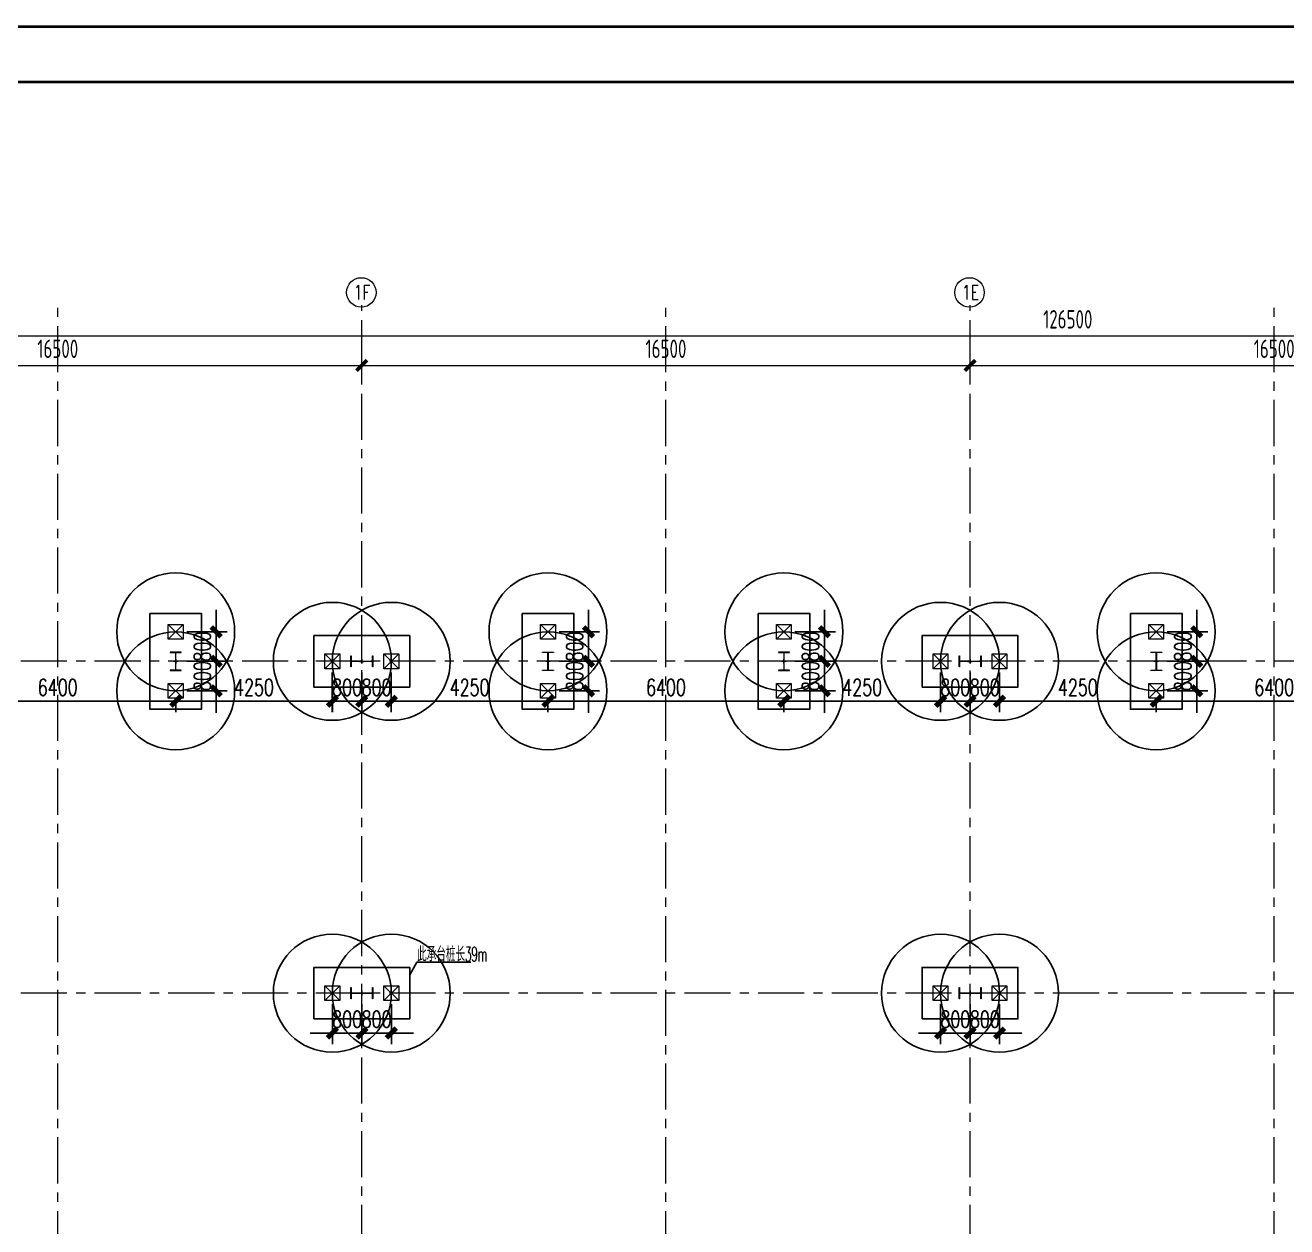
# Model space of a CAD drawing. Extents: x -1201378 to 2367219, y -619313 to 244905.
# Drawn here: x -774490 to -740267, y 212315 to 244905 of the extents above; entities that cross this region are included whole.
import ezdxf
from ezdxf.enums import TextEntityAlignment as Align

# ---------------------------------------------------------------- set-up
doc = ezdxf.new("R2010")
doc.units = 0
doc.header["$LTSCALE"] = 1000
doc.linetypes.add('CENTER', pattern=[2, 1.25, -0.25, 0.25, -0.25])
doc.layers.get('0').update_dxf_attribs({"linetype": 'CONTINUOUS'})
doc.layers.get('Defpoints').update_dxf_attribs({"linetype": 'CONTINUOUS'})
for name, color, linetype in [('0-cxFrame', 155, 'CONTINUOUS'), ('S-BG', 131, 'CONTINUOUS'), ('S-DIMZ', 115, 'CONTINUOUS'), ('S-DOTE1', 140, 'CENTER'), ('S-HATCH1-W', 252, 'CONTINUOUS')]:
    doc.layers.add(name, color=color, linetype=linetype)
for name, color, linetype, lineweight in [('0-cxText', 131, 'CONTINUOUS', 25), ('S-axis', 111, 'CONTINUOUS', 0), ('S-col', 2, 'CONTINUOUS', 0), ('S-dote', 5, 'CENTER', 0), ('S-zhuang', 1, 'CONTINUOUS', 0)]:
    doc.layers.add(name, color=color, linetype=linetype, lineweight=lineweight)
doc.styles.add('_TCH_AXIS', font='COMPLEX', dxfattribs={"bigfont": 'GBCBIG'})
doc.styles.add('cx_tuming', font='simhei.ttf')
doc.styles.add('cx_tuqian1', font='')
doc.styles.add('SS1', font='tj-romans1.shx', dxfattribs={"width": 0.7, "bigfont": 'tj-hztxt1.shx'})
doc.styles.add('TSSD_Dimension', font='tssdeng.shx', dxfattribs={"width": 0.7, "bigfont": 'hztxt.shx'})
doc.styles.add('黑体', font='simhei.ttf', dxfattribs={"width": 0.8})
doc.styles.get('cx_tuqian1').set_extended_font_data('SimSun')
doc.dimstyles.new('S-150-ARCHI', dxfattribs={"dimscale": 150, "dimtxt": 3, "dimasz": 2, "dimexe": 2, "dimexo": 2, "dimgap": 1, "dimtad": 1, "dimdec": 0, "dimzin": 0, "dimdsep": 46, "dimtxsty": 'SS1', "dimblk1": 'TT', "dimblk2": 'TT', "dimsah": 1, "dimcen": 1, "dimclrd": 256, "dimclre": 256, "dimclrt": 256, "dimadec": 0, "dimazin": 0, "dimtfac": 1, "dimtdec": 0, "dimtix": 1, "dimtmove": 2, "dimatfit": 0, "dimldrblk": 'TT', "dimfxl": 2, "dimtolj": 1, "dimtzin": 0, "dimarcsym": 0})
doc.dimstyles.new('TSSD_200_200', dxfattribs={"dimtxt": 500, "dimasz": 200, "dimexe": 200, "dimexo": 500, "dimgap": 200, "dimtad": 1, "dimdec": 0, "dimzin": 0, "dimdsep": 46, "dimtxsty": 'TSSD_Dimension', "dimblk": 'ARCHTICK', "dimcen": 0, "dimdle": 200, "dimclrt": 7, "dimadec": 0, "dimazin": 0, "dimtfac": 1, "dimtdec": 0, "dimtix": 1, "dimtmove": 2, "dimatfit": 3, "dimfxl": 1, "dimtolj": 1, "dimtzin": 0, "dimarcsym": 0})

# ---------------------------------------------------------------- blocks, each defined once
blk = doc.blocks.new('TK22.A0 L(Dragon)')
at = {"layer": '0-cxFrame', "color": 7, "const_width": 0.5}
blk.add_lwpolyline([(0, 0), (-1486, 0), (-1486, 841), (0, 841)], close=True, dxfattribs=at)
at = {"layer": '0-cxFrame', "const_width": 0.5}
blk.add_lwpolyline([(-80, 10), (-1466, 10), (-1466, 831), (-80, 831)], close=True, dxfattribs=at)
at = {"style": '黑体', "flags": 4}
blk.add_attdef('图幅', text='', height=3.3, dxfattribs=at).set_placement((-40, 3), align=Align.RIGHT)
at = {"layer": '0-cxText', "flags": 4}
for tag, height, style, p in [('建设单位', 3.5, 'cx_tuming', (-45, 240)), ('项目名称', 3.5, 'cx_tuming', (-45, 210)), ('子项名称', 3.5, 'cx_tuming', (-45, 180)), ('工程编号', 3.3, 'cx_tuqian1', (-35, 165)), ('图名1', 3.5, 'cx_tuming', (-45, 87)), ('图名2', 3.5, 'cx_tuming', (-45, 79)), ('图名3', 3.5, 'cx_tuming', (-45, 71)), ('出图日期', 3.3, 'cx_tuqian1', (-39, 60)), ('专业', 3.3, 'cx_tuqian1', (-55, 52)), ('图号', 3.3, 'cx_tuqian1', (-55, 44)), ('版次', 3.3, 'cx_tuqian1', (-20, 44))]:
    blk.add_attdef(tag, text='', height=height, dxfattribs=dict(at, style=style)).set_placement(p, align=Align.MIDDLE)
at = {"layer": 'Defpoints', "color": 6, "flags": 4}
for tag, height, style, p in [('tufu', 3.3, '黑体', (-12, 12)), ('dwfname', 4, 'cx_tuqian1', (-80, 3))]:
    blk.add_attdef(tag, text='', height=height, dxfattribs=dict(at, style=style)).set_placement(p, align=Align.RIGHT)
blk = doc.blocks.new('_FZH')
at = {"layer": 'S-col'}
blk.add_lwpolyline([(-0.375, -0.188), (-0.375, 0.187), (-0.36, 0.187), (-0.36, 0.005), (0.36, 0.005), (0.36, 0.187), (0.375, 0.187), (0.375, -0.188), (0.36, -0.188), (0.36, -0.005), (-0.36, -0.005), (-0.36, -0.188)], close=True, dxfattribs=at)
blk = doc.blocks.new('w4234324')
at = {"layer": 'S-col', "xscale": 800.0000000000005, "yscale": 800.0000000000005, "zscale": 800.0000000000005}
for p in [(-210454, 831820), (-193954, 831820), (-210454, 822820), (-193954, 822820)]:
    blk.add_blockref('_FZH', p, dxfattribs=at)
blk = doc.blocks.new('S-ZHUANG-400')
at = {"layer": 'S-zhuang'}
for p, q in [((200, -200), (-200, 200)), ((-200, -200), (200, 200))]:
    blk.add_line(p, q, dxfattribs=at)
blk.add_lwpolyline([(-200, 200), (200, 200), (200, -200), (-200, -200)], close=True, dxfattribs=at)
blk = doc.blocks.new('CT2')
at = {"layer": 'Defpoints'}
for centre in [(-193625, -186366), (-193625, -187966)]:
    blk.add_circle(centre, 1600, dxfattribs=at)
at = {"layer": 'S-DOTE1', "ltscale": 0.25}
for p, q in [((-193565, -187166), (-193685, -187166)), ((-193625, -187226), (-193625, -187106))]:
    blk.add_line(p, q, dxfattribs=at)
at = {"layer": 'S-HATCH1-W'}
blk.add_lwpolyline([(-194325, -185866), (-192925, -185866), (-192925, -188466), (-194325, -188466)], close=True, dxfattribs=at)
at = {"layer": 'S-zhuang'}
for p in [(-193625, -186366), (-193625, -187966)]:
    blk.add_blockref('S-ZHUANG-400', p, dxfattribs=at)
blk = doc.blocks.new('TT')
blk.add_line((-0.97, 0), (0.97, 0))
at = {"const_width": 0.45}
blk.add_lwpolyline([(-0.44, -0.44), (0.44, 0.44)], dxfattribs=at)
blk = doc.blocks.new('*D1059')
at = {"layer": 'Defpoints', "color": 0, "transparency": 16777216}
for p in [(-749658, 218652), (-748859, 218652), (-748859, 217569)]:
    blk.add_point(p, dxfattribs=at)
at = {"layer": 'S-DIMZ', "lineweight": -2, "transparency": 16777216}
for p, q in [((-749658, 218352), (-749658, 217269)), ((-748859, 218352), (-748859, 217269)), ((-749958, 217569), (-750258, 217569)), ((-749658, 217569), (-748859, 217569)), ((-748559, 217569), (-748259, 217569))]:
    blk.add_line(p, q, dxfattribs=at)
at = {"layer": 'S-DIMZ', "lineweight": -2, "transparency": 16777216, "xscale": 300, "yscale": 300, "zscale": 300}
blk.add_blockref('TT', (-749658, 217569), dxfattribs=at)
at = {"layer": 'S-DIMZ', "lineweight": -2, "transparency": 16777216, "xscale": 300, "yscale": 300, "zscale": 300, "rotation": 180}
blk.add_blockref('TT', (-748859, 217569), dxfattribs=at)
at = {"layer": 'S-DIMZ', "transparency": 16777216, "insert": (-749258, 217944), "char_height": 450, "attachment_point": 5, "style": 'SS1'}
blk.add_mtext('\\A1;800', dxfattribs=at)
blk = doc.blocks.new('*D1060')
at = {"layer": 'Defpoints', "color": 0, "transparency": 16777216}
for p in [(-748859, 218652), (-748058, 218652), (-748058, 217569)]:
    blk.add_point(p, dxfattribs=at)
at = {"layer": 'S-DIMZ', "lineweight": -2, "transparency": 16777216}
for p, q in [((-748859, 218352), (-748859, 217269)), ((-748058, 218352), (-748058, 217269)), ((-749159, 217569), (-749459, 217569)), ((-748859, 217569), (-748058, 217569)), ((-747758, 217569), (-747458, 217569))]:
    blk.add_line(p, q, dxfattribs=at)
at = {"layer": 'S-DIMZ', "lineweight": -2, "transparency": 16777216, "xscale": 300, "yscale": 300, "zscale": 300}
blk.add_blockref('TT', (-748859, 217569), dxfattribs=at)
at = {"layer": 'S-DIMZ', "lineweight": -2, "transparency": 16777216, "xscale": 300, "yscale": 300, "zscale": 300, "rotation": 180}
blk.add_blockref('TT', (-748058, 217569), dxfattribs=at)
at = {"layer": 'S-DIMZ', "transparency": 16777216, "insert": (-748458, 217944), "char_height": 450, "attachment_point": 5, "style": 'SS1'}
blk.add_mtext('\\A1;800', dxfattribs=at)
blk = doc.blocks.new('*D1061')
at = {"layer": 'Defpoints', "color": 0, "transparency": 16777216}
for p in [(-766158, 218652), (-765359, 218652), (-765359, 217569)]:
    blk.add_point(p, dxfattribs=at)
at = {"layer": 'S-DIMZ', "lineweight": -2, "transparency": 16777216}
for p, q in [((-766158, 218352), (-766158, 217269)), ((-765359, 218352), (-765359, 217269)), ((-766458, 217569), (-766758, 217569)), ((-766158, 217569), (-765359, 217569)), ((-765059, 217569), (-764759, 217569))]:
    blk.add_line(p, q, dxfattribs=at)
at = {"layer": 'S-DIMZ', "lineweight": -2, "transparency": 16777216, "xscale": 300, "yscale": 300, "zscale": 300}
blk.add_blockref('TT', (-766158, 217569), dxfattribs=at)
at = {"layer": 'S-DIMZ', "lineweight": -2, "transparency": 16777216, "xscale": 300, "yscale": 300, "zscale": 300, "rotation": 180}
blk.add_blockref('TT', (-765359, 217569), dxfattribs=at)
at = {"layer": 'S-DIMZ', "transparency": 16777216, "insert": (-765758, 217944), "char_height": 450, "attachment_point": 5, "style": 'SS1'}
blk.add_mtext('\\A1;800', dxfattribs=at)
blk = doc.blocks.new('*D1062')
at = {"layer": 'Defpoints', "color": 0, "transparency": 16777216}
for p in [(-765359, 218652), (-764558, 218652), (-764558, 217569)]:
    blk.add_point(p, dxfattribs=at)
at = {"layer": 'S-DIMZ', "lineweight": -2, "transparency": 16777216}
for p, q in [((-765359, 218352), (-765359, 217269)), ((-764558, 218352), (-764558, 217269)), ((-765659, 217569), (-765959, 217569)), ((-765359, 217569), (-764558, 217569)), ((-764258, 217569), (-763958, 217569))]:
    blk.add_line(p, q, dxfattribs=at)
at = {"layer": 'S-DIMZ', "lineweight": -2, "transparency": 16777216, "xscale": 300, "yscale": 300, "zscale": 300}
blk.add_blockref('TT', (-765359, 217569), dxfattribs=at)
at = {"layer": 'S-DIMZ', "lineweight": -2, "transparency": 16777216, "xscale": 300, "yscale": 300, "zscale": 300, "rotation": 180}
blk.add_blockref('TT', (-764558, 217569), dxfattribs=at)
at = {"layer": 'S-DIMZ', "transparency": 16777216, "insert": (-764958, 217944), "char_height": 450, "attachment_point": 5, "style": 'SS1'}
blk.add_mtext('\\A1;800', dxfattribs=at)
blk = doc.blocks.new('*D1128')
at = {"layer": 'Defpoints', "color": 0, "transparency": 16777216}
for p in [(-766159, 227652), (-765359, 227652), (-765359, 226569)]:
    blk.add_point(p, dxfattribs=at)
at = {"layer": 'S-DIMZ', "lineweight": -2, "transparency": 16777216}
for p, q in [((-766159, 227352), (-766159, 226269)), ((-765359, 227352), (-765359, 226269)), ((-766459, 226569), (-766759, 226569)), ((-766159, 226569), (-765359, 226569)), ((-765059, 226569), (-764759, 226569))]:
    blk.add_line(p, q, dxfattribs=at)
at = {"layer": 'S-DIMZ', "lineweight": -2, "transparency": 16777216, "xscale": 300, "yscale": 300, "zscale": 300}
blk.add_blockref('TT', (-766159, 226569), dxfattribs=at)
at = {"layer": 'S-DIMZ', "lineweight": -2, "transparency": 16777216, "xscale": 300, "yscale": 300, "zscale": 300, "rotation": 180}
blk.add_blockref('TT', (-765359, 226569), dxfattribs=at)
at = {"layer": 'S-DIMZ', "transparency": 16777216, "insert": (-765759, 226944), "char_height": 450, "attachment_point": 5, "style": 'SS1'}
blk.add_mtext('\\A1;800', dxfattribs=at)
blk = doc.blocks.new('*D1129')
at = {"layer": 'Defpoints', "color": 0, "transparency": 16777216}
for p in [(-765359, 227652), (-764559, 227652), (-764559, 226569)]:
    blk.add_point(p, dxfattribs=at)
at = {"layer": 'S-DIMZ', "lineweight": -2, "transparency": 16777216}
for p, q in [((-765359, 227352), (-765359, 226269)), ((-764559, 227352), (-764559, 226269)), ((-765659, 226569), (-765959, 226569)), ((-765359, 226569), (-764559, 226569)), ((-764259, 226569), (-763959, 226569))]:
    blk.add_line(p, q, dxfattribs=at)
at = {"layer": 'S-DIMZ', "lineweight": -2, "transparency": 16777216, "xscale": 300, "yscale": 300, "zscale": 300}
blk.add_blockref('TT', (-765359, 226569), dxfattribs=at)
at = {"layer": 'S-DIMZ', "lineweight": -2, "transparency": 16777216, "xscale": 300, "yscale": 300, "zscale": 300, "rotation": 180}
blk.add_blockref('TT', (-764559, 226569), dxfattribs=at)
at = {"layer": 'S-DIMZ', "transparency": 16777216, "insert": (-764959, 226944), "char_height": 450, "attachment_point": 5, "style": 'SS1'}
blk.add_mtext('\\A1;800', dxfattribs=at)
blk = doc.blocks.new('*D1130')
at = {"layer": 'Defpoints', "color": 0, "transparency": 16777216}
for p in [(-749659, 227652), (-748859, 227652), (-748859, 226569)]:
    blk.add_point(p, dxfattribs=at)
at = {"layer": 'S-DIMZ', "lineweight": -2, "transparency": 16777216}
for p, q in [((-749659, 227352), (-749659, 226269)), ((-748859, 227352), (-748859, 226269)), ((-749959, 226569), (-750259, 226569)), ((-749659, 226569), (-748859, 226569)), ((-748559, 226569), (-748259, 226569))]:
    blk.add_line(p, q, dxfattribs=at)
at = {"layer": 'S-DIMZ', "lineweight": -2, "transparency": 16777216, "xscale": 300, "yscale": 300, "zscale": 300}
blk.add_blockref('TT', (-749659, 226569), dxfattribs=at)
at = {"layer": 'S-DIMZ', "lineweight": -2, "transparency": 16777216, "xscale": 300, "yscale": 300, "zscale": 300, "rotation": 180}
blk.add_blockref('TT', (-748859, 226569), dxfattribs=at)
at = {"layer": 'S-DIMZ', "transparency": 16777216, "insert": (-749259, 226944), "char_height": 450, "attachment_point": 5, "style": 'SS1'}
blk.add_mtext('\\A1;800', dxfattribs=at)
blk = doc.blocks.new('*D1131')
at = {"layer": 'Defpoints', "color": 0, "transparency": 16777216}
for p in [(-748859, 227652), (-748059, 227652), (-748059, 226569)]:
    blk.add_point(p, dxfattribs=at)
at = {"layer": 'S-DIMZ', "lineweight": -2, "transparency": 16777216}
for p, q in [((-748859, 227352), (-748859, 226269)), ((-748059, 227352), (-748059, 226269)), ((-749159, 226569), (-749459, 226569)), ((-748859, 226569), (-748059, 226569)), ((-747759, 226569), (-747459, 226569))]:
    blk.add_line(p, q, dxfattribs=at)
at = {"layer": 'S-DIMZ', "lineweight": -2, "transparency": 16777216, "xscale": 300, "yscale": 300, "zscale": 300}
blk.add_blockref('TT', (-748859, 226569), dxfattribs=at)
at = {"layer": 'S-DIMZ', "lineweight": -2, "transparency": 16777216, "xscale": 300, "yscale": 300, "zscale": 300, "rotation": 180}
blk.add_blockref('TT', (-748059, 226569), dxfattribs=at)
at = {"layer": 'S-DIMZ', "transparency": 16777216, "insert": (-748459, 226944), "char_height": 450, "attachment_point": 5, "style": 'SS1'}
blk.add_mtext('\\A1;800', dxfattribs=at)
blk = doc.blocks.new('*D987')
at = {"layer": 'Defpoints', "color": 0, "transparency": 16777216}
for p in [(-770409, 227652), (-769310, 227652), (-770409, 226852)]:
    blk.add_point(p, dxfattribs=at)
at = {"layer": 'S-DIMZ', "lineweight": -2, "transparency": 16777216}
for p, q in [((-769310, 227952), (-769310, 228252)), ((-770109, 227652), (-769010, 227652)), ((-769310, 226852), (-769310, 227652)), ((-770109, 226852), (-769010, 226852)), ((-769310, 226552), (-769310, 226252))]:
    blk.add_line(p, q, dxfattribs=at)
at = {"layer": 'S-DIMZ', "lineweight": -2, "transparency": 16777216, "xscale": 300, "yscale": 300, "zscale": 300}
for p, rotation in [((-769310, 227652), 270), ((-769310, 226852), 90)]:
    blk.add_blockref('TT', p, dxfattribs=dict(at, rotation=rotation))
at = {"layer": 'S-DIMZ', "transparency": 16777216, "insert": (-769685, 227252), "char_height": 450, "attachment_point": 5, "rotation": 90, "style": 'SS1'}
blk.add_mtext('\\A1;800', dxfattribs=at)
blk = doc.blocks.new('*D988')
at = {"layer": 'Defpoints', "color": 0, "transparency": 16777216}
for p in [(-770409, 228452), (-769310, 228452), (-770409, 227652)]:
    blk.add_point(p, dxfattribs=at)
at = {"layer": 'S-DIMZ', "lineweight": -2, "transparency": 16777216}
for p, q in [((-769310, 228752), (-769310, 229052)), ((-770109, 228452), (-769010, 228452)), ((-769310, 227652), (-769310, 228452)), ((-770109, 227652), (-769010, 227652)), ((-769310, 227352), (-769310, 227052))]:
    blk.add_line(p, q, dxfattribs=at)
at = {"layer": 'S-DIMZ', "lineweight": -2, "transparency": 16777216, "xscale": 300, "yscale": 300, "zscale": 300}
for p, rotation in [((-769310, 228452), 270), ((-769310, 227652), 90)]:
    blk.add_blockref('TT', p, dxfattribs=dict(at, rotation=rotation))
at = {"layer": 'S-DIMZ', "transparency": 16777216, "insert": (-769685, 228052), "char_height": 450, "attachment_point": 5, "rotation": 90, "style": 'SS1'}
blk.add_mtext('\\A1;800', dxfattribs=at)
blk = doc.blocks.new('*D989')
at = {"layer": 'Defpoints', "color": 0, "transparency": 16777216}
for p in [(-760309, 227652), (-759210, 227652), (-760309, 226852)]:
    blk.add_point(p, dxfattribs=at)
at = {"layer": 'S-DIMZ', "lineweight": -2, "transparency": 16777216}
for p, q in [((-759210, 227952), (-759210, 228252)), ((-760009, 227652), (-758910, 227652)), ((-759210, 226852), (-759210, 227652)), ((-760009, 226852), (-758910, 226852)), ((-759210, 226552), (-759210, 226252))]:
    blk.add_line(p, q, dxfattribs=at)
at = {"layer": 'S-DIMZ', "lineweight": -2, "transparency": 16777216, "xscale": 300, "yscale": 300, "zscale": 300}
for p, rotation in [((-759210, 227652), 270), ((-759210, 226852), 90)]:
    blk.add_blockref('TT', p, dxfattribs=dict(at, rotation=rotation))
at = {"layer": 'S-DIMZ', "transparency": 16777216, "insert": (-759585, 227252), "char_height": 450, "attachment_point": 5, "rotation": 90, "style": 'SS1'}
blk.add_mtext('\\A1;800', dxfattribs=at)
blk = doc.blocks.new('*D990')
at = {"layer": 'Defpoints', "color": 0, "transparency": 16777216}
for p in [(-760309, 228452), (-759210, 228452), (-760309, 227652)]:
    blk.add_point(p, dxfattribs=at)
at = {"layer": 'S-DIMZ', "lineweight": -2, "transparency": 16777216}
for p, q in [((-759210, 228752), (-759210, 229052)), ((-760009, 228452), (-758910, 228452)), ((-759210, 227652), (-759210, 228452)), ((-760009, 227652), (-758910, 227652)), ((-759210, 227352), (-759210, 227052))]:
    blk.add_line(p, q, dxfattribs=at)
at = {"layer": 'S-DIMZ', "lineweight": -2, "transparency": 16777216, "xscale": 300, "yscale": 300, "zscale": 300}
for p, rotation in [((-759210, 228452), 270), ((-759210, 227652), 90)]:
    blk.add_blockref('TT', p, dxfattribs=dict(at, rotation=rotation))
at = {"layer": 'S-DIMZ', "transparency": 16777216, "insert": (-759585, 228052), "char_height": 450, "attachment_point": 5, "rotation": 90, "style": 'SS1'}
blk.add_mtext('\\A1;800', dxfattribs=at)
blk = doc.blocks.new('*D991')
at = {"layer": 'Defpoints', "color": 0, "transparency": 16777216}
for p in [(-753909, 227652), (-752810, 227652), (-753909, 226852)]:
    blk.add_point(p, dxfattribs=at)
at = {"layer": 'S-DIMZ', "lineweight": -2, "transparency": 16777216}
for p, q in [((-752810, 227952), (-752810, 228252)), ((-753609, 227652), (-752510, 227652)), ((-752810, 226852), (-752810, 227652)), ((-753609, 226852), (-752510, 226852)), ((-752810, 226552), (-752810, 226252))]:
    blk.add_line(p, q, dxfattribs=at)
at = {"layer": 'S-DIMZ', "lineweight": -2, "transparency": 16777216, "xscale": 300, "yscale": 300, "zscale": 300}
for p, rotation in [((-752810, 227652), 270), ((-752810, 226852), 90)]:
    blk.add_blockref('TT', p, dxfattribs=dict(at, rotation=rotation))
at = {"layer": 'S-DIMZ', "transparency": 16777216, "insert": (-753185, 227252), "char_height": 450, "attachment_point": 5, "rotation": 90, "style": 'SS1'}
blk.add_mtext('\\A1;800', dxfattribs=at)
blk = doc.blocks.new('*D992')
at = {"layer": 'Defpoints', "color": 0, "transparency": 16777216}
for p in [(-753909, 228452), (-752810, 228452), (-753909, 227652)]:
    blk.add_point(p, dxfattribs=at)
at = {"layer": 'S-DIMZ', "lineweight": -2, "transparency": 16777216}
for p, q in [((-752810, 228752), (-752810, 229052)), ((-753609, 228452), (-752510, 228452)), ((-752810, 227652), (-752810, 228452)), ((-753609, 227652), (-752510, 227652)), ((-752810, 227352), (-752810, 227052))]:
    blk.add_line(p, q, dxfattribs=at)
at = {"layer": 'S-DIMZ', "lineweight": -2, "transparency": 16777216, "xscale": 300, "yscale": 300, "zscale": 300}
for p, rotation in [((-752810, 228452), 270), ((-752810, 227652), 90)]:
    blk.add_blockref('TT', p, dxfattribs=dict(at, rotation=rotation))
at = {"layer": 'S-DIMZ', "transparency": 16777216, "insert": (-753185, 228052), "char_height": 450, "attachment_point": 5, "rotation": 90, "style": 'SS1'}
blk.add_mtext('\\A1;800', dxfattribs=at)
blk = doc.blocks.new('*D993')
at = {"layer": 'Defpoints', "color": 0, "transparency": 16777216}
for p in [(-743809, 227652), (-742710, 227652), (-743809, 226852)]:
    blk.add_point(p, dxfattribs=at)
at = {"layer": 'S-DIMZ', "lineweight": -2, "transparency": 16777216}
for p, q in [((-742710, 227952), (-742710, 228252)), ((-743509, 227652), (-742410, 227652)), ((-742710, 226852), (-742710, 227652)), ((-743509, 226852), (-742410, 226852)), ((-742710, 226552), (-742710, 226252))]:
    blk.add_line(p, q, dxfattribs=at)
at = {"layer": 'S-DIMZ', "lineweight": -2, "transparency": 16777216, "xscale": 300, "yscale": 300, "zscale": 300}
for p, rotation in [((-742710, 227652), 270), ((-742710, 226852), 90)]:
    blk.add_blockref('TT', p, dxfattribs=dict(at, rotation=rotation))
at = {"layer": 'S-DIMZ', "transparency": 16777216, "insert": (-743085, 227252), "char_height": 450, "attachment_point": 5, "rotation": 90, "style": 'SS1'}
blk.add_mtext('\\A1;800', dxfattribs=at)
blk = doc.blocks.new('*D994')
at = {"layer": 'Defpoints', "color": 0, "transparency": 16777216}
for p in [(-743809, 228452), (-742710, 228452), (-743809, 227652)]:
    blk.add_point(p, dxfattribs=at)
at = {"layer": 'S-DIMZ', "lineweight": -2, "transparency": 16777216}
for p, q in [((-742710, 228752), (-742710, 229052)), ((-743509, 228452), (-742410, 228452)), ((-742710, 227652), (-742710, 228452)), ((-743509, 227652), (-742410, 227652)), ((-742710, 227352), (-742710, 227052))]:
    blk.add_line(p, q, dxfattribs=at)
at = {"layer": 'S-DIMZ', "lineweight": -2, "transparency": 16777216, "xscale": 300, "yscale": 300, "zscale": 300}
for p, rotation in [((-742710, 228452), 270), ((-742710, 227652), 90)]:
    blk.add_blockref('TT', p, dxfattribs=dict(at, rotation=rotation))
at = {"layer": 'S-DIMZ', "transparency": 16777216, "insert": (-743085, 228052), "char_height": 450, "attachment_point": 5, "rotation": 90, "style": 'SS1'}
blk.add_mtext('\\A1;800', dxfattribs=at)
blk = doc.blocks.new('*D1005')
at = {"layer": 'Defpoints', "color": 0, "transparency": 16777216}
for p in [(-766158, 227452), (-770408, 226852), (-766158, 226569)]:
    blk.add_point(p, dxfattribs=at)
at = {"layer": 'S-DIMZ', "lineweight": -2, "transparency": 16777216}
for p, q in [((-766158, 227152), (-766158, 226269)), ((-770108, 226569), (-766458, 226569)), ((-770408, 226552), (-770408, 226269))]:
    blk.add_line(p, q, dxfattribs=at)
at = {"layer": 'S-DIMZ', "lineweight": -2, "transparency": 16777216, "xscale": 300, "yscale": 300, "zscale": 300, "rotation": 180}
blk.add_blockref('TT', (-770408, 226569), dxfattribs=at)
at = {"layer": 'S-DIMZ', "lineweight": -2, "transparency": 16777216, "xscale": 300, "yscale": 300, "zscale": 300}
blk.add_blockref('TT', (-766158, 226569), dxfattribs=at)
at = {"layer": 'S-DIMZ', "transparency": 16777216, "insert": (-768283, 226944), "char_height": 450, "attachment_point": 5, "style": 'SS1'}
blk.add_mtext('\\A1;4250', dxfattribs=at)
blk = doc.blocks.new('*D1006')
at = {"layer": 'Defpoints', "color": 0, "transparency": 16777216}
for p in [(-776809, 226852), (-776809, 226569), (-770408, 226852)]:
    blk.add_point(p, dxfattribs=at)
at = {"layer": 'S-DIMZ', "lineweight": -2, "transparency": 16777216}
for p, q in [((-770708, 226569), (-776509, 226569)), ((-776809, 226552), (-776809, 226269)), ((-770408, 226552), (-770408, 226269))]:
    blk.add_line(p, q, dxfattribs=at)
at = {"layer": 'S-DIMZ', "lineweight": -2, "transparency": 16777216, "xscale": 300, "yscale": 300, "zscale": 300, "rotation": 180}
blk.add_blockref('TT', (-776809, 226569), dxfattribs=at)
at = {"layer": 'S-DIMZ', "lineweight": -2, "transparency": 16777216, "xscale": 300, "yscale": 300, "zscale": 300}
blk.add_blockref('TT', (-770408, 226569), dxfattribs=at)
at = {"layer": 'S-DIMZ', "transparency": 16777216, "insert": (-773608, 226944), "char_height": 450, "attachment_point": 5, "style": 'SS1'}
blk.add_mtext('\\A1;6400', dxfattribs=at)
blk = doc.blocks.new('*D1008')
at = {"layer": 'Defpoints', "color": 0, "transparency": 16777216}
for p in [(-749658, 227452), (-753908, 226852), (-749658, 226569)]:
    blk.add_point(p, dxfattribs=at)
at = {"layer": 'S-DIMZ', "lineweight": -2, "transparency": 16777216}
for p, q in [((-749658, 227152), (-749658, 226269)), ((-753608, 226569), (-749958, 226569)), ((-753908, 226552), (-753908, 226269))]:
    blk.add_line(p, q, dxfattribs=at)
at = {"layer": 'S-DIMZ', "lineweight": -2, "transparency": 16777216, "xscale": 300, "yscale": 300, "zscale": 300, "rotation": 180}
blk.add_blockref('TT', (-753908, 226569), dxfattribs=at)
at = {"layer": 'S-DIMZ', "lineweight": -2, "transparency": 16777216, "xscale": 300, "yscale": 300, "zscale": 300}
blk.add_blockref('TT', (-749658, 226569), dxfattribs=at)
at = {"layer": 'S-DIMZ', "transparency": 16777216, "insert": (-751783, 226944), "char_height": 450, "attachment_point": 5, "style": 'SS1'}
blk.add_mtext('\\A1;4250', dxfattribs=at)
blk = doc.blocks.new('*D1009')
at = {"layer": 'Defpoints', "color": 0, "transparency": 16777216}
for p in [(-760309, 226852), (-760309, 226569), (-753908, 226852)]:
    blk.add_point(p, dxfattribs=at)
at = {"layer": 'S-DIMZ', "lineweight": -2, "transparency": 16777216}
for p, q in [((-754208, 226569), (-760009, 226569)), ((-760309, 226552), (-760309, 226269)), ((-753908, 226552), (-753908, 226269))]:
    blk.add_line(p, q, dxfattribs=at)
at = {"layer": 'S-DIMZ', "lineweight": -2, "transparency": 16777216, "xscale": 300, "yscale": 300, "zscale": 300, "rotation": 180}
blk.add_blockref('TT', (-760309, 226569), dxfattribs=at)
at = {"layer": 'S-DIMZ', "lineweight": -2, "transparency": 16777216, "xscale": 300, "yscale": 300, "zscale": 300}
blk.add_blockref('TT', (-753908, 226569), dxfattribs=at)
at = {"layer": 'S-DIMZ', "transparency": 16777216, "insert": (-757108, 226944), "char_height": 450, "attachment_point": 5, "style": 'SS1'}
blk.add_mtext('\\A1;6400', dxfattribs=at)
blk = doc.blocks.new('*D1010')
at = {"layer": 'Defpoints', "color": 0, "transparency": 16777216}
for p in [(-764559, 227152), (-764559, 226569), (-760309, 226852)]:
    blk.add_point(p, dxfattribs=at)
at = {"layer": 'S-DIMZ', "lineweight": -2, "transparency": 16777216}
for p, q in [((-764559, 226852), (-764559, 226269)), ((-760609, 226569), (-764259, 226569)), ((-760309, 226552), (-760309, 226269))]:
    blk.add_line(p, q, dxfattribs=at)
at = {"layer": 'S-DIMZ', "lineweight": -2, "transparency": 16777216, "xscale": 300, "yscale": 300, "zscale": 300, "rotation": 180}
blk.add_blockref('TT', (-764559, 226569), dxfattribs=at)
at = {"layer": 'S-DIMZ', "lineweight": -2, "transparency": 16777216, "xscale": 300, "yscale": 300, "zscale": 300}
blk.add_blockref('TT', (-760309, 226569), dxfattribs=at)
at = {"layer": 'S-DIMZ', "transparency": 16777216, "insert": (-762434, 226944), "char_height": 450, "attachment_point": 5, "style": 'SS1'}
blk.add_mtext('\\A1;4250', dxfattribs=at)
blk = doc.blocks.new('*D1012')
at = {"layer": 'Defpoints', "color": 0, "transparency": 16777216}
for p in [(-743809, 226852), (-743809, 226569), (-737408, 226852)]:
    blk.add_point(p, dxfattribs=at)
at = {"layer": 'S-DIMZ', "lineweight": -2, "transparency": 16777216}
for p, q in [((-737708, 226569), (-743509, 226569)), ((-743809, 226552), (-743809, 226269)), ((-737408, 226552), (-737408, 226269))]:
    blk.add_line(p, q, dxfattribs=at)
at = {"layer": 'S-DIMZ', "lineweight": -2, "transparency": 16777216, "xscale": 300, "yscale": 300, "zscale": 300, "rotation": 180}
blk.add_blockref('TT', (-743809, 226569), dxfattribs=at)
at = {"layer": 'S-DIMZ', "lineweight": -2, "transparency": 16777216, "xscale": 300, "yscale": 300, "zscale": 300}
blk.add_blockref('TT', (-737408, 226569), dxfattribs=at)
at = {"layer": 'S-DIMZ', "transparency": 16777216, "insert": (-740608, 226944), "char_height": 450, "attachment_point": 5, "style": 'SS1'}
blk.add_mtext('\\A1;6400', dxfattribs=at)
blk = doc.blocks.new('*D1013')
at = {"layer": 'Defpoints', "color": 0, "transparency": 16777216}
for p in [(-748059, 227152), (-748059, 226569), (-743809, 226852)]:
    blk.add_point(p, dxfattribs=at)
at = {"layer": 'S-DIMZ', "lineweight": -2, "transparency": 16777216}
for p, q in [((-748059, 226852), (-748059, 226269)), ((-744109, 226569), (-747759, 226569)), ((-743809, 226552), (-743809, 226269))]:
    blk.add_line(p, q, dxfattribs=at)
at = {"layer": 'S-DIMZ', "lineweight": -2, "transparency": 16777216, "xscale": 300, "yscale": 300, "zscale": 300, "rotation": 180}
blk.add_blockref('TT', (-748059, 226569), dxfattribs=at)
at = {"layer": 'S-DIMZ', "lineweight": -2, "transparency": 16777216, "xscale": 300, "yscale": 300, "zscale": 300}
blk.add_blockref('TT', (-743809, 226569), dxfattribs=at)
at = {"layer": 'S-DIMZ', "transparency": 16777216, "insert": (-745934, 226944), "char_height": 450, "attachment_point": 5, "style": 'SS1'}
blk.add_mtext('\\A1;4250', dxfattribs=at)
blk = doc.blocks.new('_ArchTick')
at = {"color": 0, "linetype": 'ByBlock', "const_width": 0.5}
blk.add_lwpolyline([(-0.71, -0.71), (0.71, 0.71)], dxfattribs=at)
blk = doc.blocks.new('*D2996')
at = {"layer": 'Defpoints', "color": 0, "transparency": 16777216}
for p in [(-165358, 123054), (-181858, 122147), (-165358, 122147)]:
    blk.add_point(p, dxfattribs=at)
at = {"layer": 'S-axis', "color": 0, "lineweight": -2, "transparency": 16777216}
for p, q in [((-181858, 122647), (-181858, 123254)), ((-165358, 122647), (-165358, 123254)), ((-182058, 123054), (-165158, 123054))]:
    blk.add_line(p, q, dxfattribs=at)
at = {"layer": 'S-axis', "color": 0, "lineweight": -2, "transparency": 16777216, "xscale": 200, "yscale": 200, "zscale": 200, "rotation": 180}
blk.add_blockref('_ArchTick', (-181858, 123054), dxfattribs=at)
at = {"layer": 'S-axis', "color": 0, "lineweight": -2, "transparency": 16777216, "xscale": 200, "yscale": 200, "zscale": 200}
blk.add_blockref('_ArchTick', (-165358, 123054), dxfattribs=at)
at = {"layer": 'S-axis', "color": 7, "transparency": 16777216, "insert": (-173608, 123504), "char_height": 500, "attachment_point": 5, "style": 'TSSD_Dimension'}
blk.add_mtext('\\A1;16500', dxfattribs=at)
blk = doc.blocks.new('*D2997')
at = {"layer": 'Defpoints', "color": 0, "transparency": 16777216}
for p in [(-148858, 123054), (-165358, 122147), (-148858, 122147)]:
    blk.add_point(p, dxfattribs=at)
at = {"layer": 'S-axis', "color": 0, "lineweight": -2, "transparency": 16777216}
for p, q in [((-165358, 122647), (-165358, 123254)), ((-148858, 122647), (-148858, 123254)), ((-165558, 123054), (-148658, 123054))]:
    blk.add_line(p, q, dxfattribs=at)
at = {"layer": 'S-axis', "color": 0, "lineweight": -2, "transparency": 16777216, "xscale": 200, "yscale": 200, "zscale": 200, "rotation": 180}
blk.add_blockref('_ArchTick', (-165358, 123054), dxfattribs=at)
at = {"layer": 'S-axis', "color": 0, "lineweight": -2, "transparency": 16777216, "xscale": 200, "yscale": 200, "zscale": 200}
blk.add_blockref('_ArchTick', (-148858, 123054), dxfattribs=at)
at = {"layer": 'S-axis', "color": 7, "transparency": 16777216, "insert": (-157108, 123504), "char_height": 500, "attachment_point": 5, "style": 'TSSD_Dimension'}
blk.add_mtext('\\A1;16500', dxfattribs=at)
blk = doc.blocks.new('*D2998')
at = {"layer": 'Defpoints', "color": 0, "transparency": 16777216}
for p in [(-132358, 123054), (-148858, 122147), (-132358, 122147)]:
    blk.add_point(p, dxfattribs=at)
at = {"layer": 'S-axis', "color": 0, "lineweight": -2, "transparency": 16777216}
for p, q in [((-148858, 122647), (-148858, 123254)), ((-132358, 122647), (-132358, 123254)), ((-149058, 123054), (-132158, 123054))]:
    blk.add_line(p, q, dxfattribs=at)
at = {"layer": 'S-axis', "color": 0, "lineweight": -2, "transparency": 16777216, "xscale": 200, "yscale": 200, "zscale": 200, "rotation": 180}
blk.add_blockref('_ArchTick', (-148858, 123054), dxfattribs=at)
at = {"layer": 'S-axis', "color": 0, "lineweight": -2, "transparency": 16777216, "xscale": 200, "yscale": 200, "zscale": 200}
blk.add_blockref('_ArchTick', (-132358, 123054), dxfattribs=at)
at = {"layer": 'S-axis', "color": 7, "transparency": 16777216, "insert": (-140608, 123504), "char_height": 500, "attachment_point": 5, "style": 'TSSD_Dimension'}
blk.add_mtext('\\A1;16500', dxfattribs=at)
blk = doc.blocks.new('*D3019')
at = {"layer": 'Defpoints', "color": 0, "transparency": 16777216}
for p in [(-82958, 123854), (-209458, 122247), (-82958, 122247)]:
    blk.add_point(p, dxfattribs=at)
at = {"layer": 'S-axis', "color": 0, "lineweight": -2, "transparency": 16777216}
for p, q in [((-209458, 122747), (-209458, 124054)), ((-82958, 122747), (-82958, 124054)), ((-209658, 123854), (-82758, 123854))]:
    blk.add_line(p, q, dxfattribs=at)
at = {"layer": 'S-axis', "color": 0, "lineweight": -2, "transparency": 16777216, "xscale": 200, "yscale": 200, "zscale": 200, "rotation": 180}
blk.add_blockref('_ArchTick', (-209458, 123854), dxfattribs=at)
at = {"layer": 'S-axis', "color": 0, "lineweight": -2, "transparency": 16777216, "xscale": 200, "yscale": 200, "zscale": 200}
blk.add_blockref('_ArchTick', (-82958, 123854), dxfattribs=at)
at = {"layer": 'S-axis', "color": 7, "transparency": 16777216, "insert": (-146208, 124304), "char_height": 500, "attachment_point": 5, "style": 'TSSD_Dimension'}
blk.add_mtext('\\A1;126500', dxfattribs=at)
blk = doc.blocks.new('1#轴网')
at = {"layer": 'S-axis'}
for centre in [(-165373.4, 125033.1), (-148873.4, 125033.1)]:
    blk.add_circle(centre, 400, dxfattribs=at)
at = {"layer": 'S-dote'}
for p, q in [((-173608.5, 18867), (-173608.5, 124689.3)), ((-165358.5, 19033.1), (-165358.5, 124689.3)), ((-157108.5, 18867), (-157108.5, 124689.3)), ((-148858.5, 19032.5), (-148858.5, 124689.3)), ((-140608.5, 18867), (-140608.5, 124689.3)), ((-99358.5, 115027), (-216950.7, 115027)), ((-99358.5, 106027), (-216950.7, 106027))]:
    blk.add_line(p, q, dxfattribs=at)
at = {"layer": 'S-axis', "style": '_TCH_AXIS', "width": 0.705882}
for s, p in [('1F', (-165575.4, 124839.2)), ('1E', (-149075.4, 124839.2))]:
    blk.add_text(s, height=387.75, dxfattribs=at).set_placement(p)
at = {"layer": 'S-axis'}
for p1, p2, distance, picture, middle in [((-209458.5, 122247), (-82958.5, 122247), 1606.7, '*D3019', (-146208.5, 124303.7)), ((-181858.5, 122147), (-165358.5, 122147), 906.7, '*D2996', (-173608.5, 123503.7)), ((-165358.5, 122147), (-148858.5, 122147), 906.7, '*D2997', (-157108.5, 123503.7)), ((-148858.5, 122147), (-132358.5, 122147), 906.7, '*D2998', (-140608.5, 123503.7))]:
    dim = blk.add_aligned_dim(p1=p1, p2=p2, distance=distance, dimstyle='TSSD_200_200', dxfattribs=at)
    dim.commit()
    dim.dimension.update_dxf_attribs({"geometry": picture, "text_midpoint": middle})

msp = doc.modelspace()

# ---------------------------------------------------------------- linework, layer by layer
at = {"layer": 'S-BG'}
msp.add_lwpolyline([(-762403.9, 219488.7), (-763864.1, 219488.7), (-764058.5, 219151.8)], dxfattribs=at)
at = {"layer": 'S-col'}
for points in [[(-770558.5, 227401.8), (-770258.5, 227401.8), (-770258.5, 227413.8), (-770404.5, 227413.8), (-770404.5, 227889.8), (-770258.5, 227889.8), (-770258.5, 227901.8), (-770558.5, 227901.8), (-770558.5, 227889.8), (-770412.5, 227889.8), (-770412.5, 227413.8), (-770558.5, 227413.8)], [(-760158.5, 227401.8), (-760458.5, 227401.8), (-760458.5, 227413.8), (-760312.5, 227413.8), (-760312.5, 227889.8), (-760458.5, 227889.8), (-760458.5, 227901.8), (-760158.5, 227901.8), (-760158.5, 227889.8), (-760304.5, 227889.8), (-760304.5, 227413.8), (-760158.5, 227413.8)], [(-754058.5, 227401.8), (-753758.5, 227401.8), (-753758.5, 227413.8), (-753904.5, 227413.8), (-753904.5, 227889.8), (-753758.5, 227889.8), (-753758.5, 227901.8), (-754058.5, 227901.8), (-754058.5, 227889.8), (-753912.5, 227889.8), (-753912.5, 227413.8), (-754058.5, 227413.8)], [(-743658.5, 227401.8), (-743958.5, 227401.8), (-743958.5, 227413.8), (-743812.5, 227413.8), (-743812.5, 227889.8), (-743958.5, 227889.8), (-743958.5, 227901.8), (-743658.5, 227901.8), (-743658.5, 227889.8), (-743804.5, 227889.8), (-743804.5, 227413.8), (-743658.5, 227413.8)]]:
    msp.add_lwpolyline(points, close=True, dxfattribs=at)

# ---------------------------------------------------------------- block references
at = {"layer": '0-cxFrame', "xscale": 150, "yscale": 150, "zscale": 150}
msp.add_blockref('TK22.A0 L(Dragon)', (-632818.2, 118717.3), dxfattribs=at)
at = {"layer": 'S-axis'}
msp.add_blockref('1#轴网', (-600000, 112624.8), dxfattribs=at)
at = {"layer": 'S-col'}
msp.add_blockref('w4234324', (-554904.3, -604168.2), dxfattribs=at)
at = {"layer": 'S-zhuang'}
for p in [(-576783.7, 414818), (-566683.7, 414818), (-560283.7, 414818), (-550183.7, 414818)]:
    msp.add_blockref('CT2', p, dxfattribs=at)
at = {"layer": 'S-zhuang', "rotation": 90}
for p in [(-952524.7, 421276.6), (-936024.7, 421276.6), (-952524.7, 412276.6), (-936024.7, 412276.6)]:
    msp.add_blockref('CT2', p, dxfattribs=at)

# ---------------------------------------------------------------- texts
at = {"layer": 'S-BG', "style": 'SS1', "width": 0.5}
msp.add_text('此承台桩长39m', height=400, dxfattribs=at).set_placement((-763857.8, 219709.1), align=Align.MIDDLE_LEFT)

# ---------------------------------------------------------------- dimensions: what is measured, and where the dimension line sits
at = {"layer": 'S-DIMZ'}
for base, p1, p2, picture, middle in [((-769310.5, 228451.8), (-770408.5, 227651.8), (-770408.5, 228451.8), '*D988', (-769685.5, 228051.8)), ((-759210.5, 228451.8), (-760308.5, 227651.8), (-760308.5, 228451.8), '*D990', (-759585.5, 228051.8)), ((-752810.5, 228451.8), (-753908.5, 227651.8), (-753908.5, 228451.8), '*D992', (-753185.5, 228051.8)), ((-742710.5, 228451.8), (-743808.5, 227651.8), (-743808.5, 228451.8), '*D994', (-743085.5, 228051.8)), ((-769310.5, 227651.8), (-770408.5, 226851.8), (-770408.5, 227651.8), '*D987', (-769685.5, 227251.8)), ((-759210.5, 227651.8), (-760308.5, 226851.8), (-760308.5, 227651.8), '*D989', (-759585.5, 227251.8)), ((-752810.5, 227651.8), (-753908.5, 226851.8), (-753908.5, 227651.8), '*D991', (-753185.5, 227251.8)), ((-742710.5, 227651.8), (-743808.5, 226851.8), (-743808.5, 227651.8), '*D993', (-743085.5, 227251.8))]:
    dim = msp.add_linear_dim(base=base, p1=p1, p2=p2, angle=90, dimstyle='S-150-ARCHI', dxfattribs=at)
    dim.commit()
    dim.dimension.update_dxf_attribs({"geometry": picture, "text_midpoint": middle})
for base, p1, p2, picture, middle in [((-765358.5, 226569), (-766158.5, 227651.8), (-765358.5, 227651.8), '*D1128', (-765758.5, 226944)), ((-764558.5, 226569), (-765358.5, 227651.8), (-764558.5, 227651.8), '*D1129', (-764958.5, 226944)), ((-748858.5, 226569), (-749658.5, 227651.8), (-748858.5, 227651.8), '*D1130', (-749258.5, 226944)), ((-748058.5, 226569), (-748858.5, 227651.8), (-748058.5, 227651.8), '*D1131', (-748458.5, 226944)), ((-765358.5, 217569), (-766158.5, 218651.8), (-765358.5, 218651.8), '*D1061', (-765758.5, 217944)), ((-764558.5, 217569), (-765358.5, 218651.8), (-764558.5, 218651.8), '*D1062', (-764958.5, 217944)), ((-748858.5, 217569), (-749658.5, 218651.8), (-748858.5, 218651.8), '*D1059', (-749258.5, 217944)), ((-748058.5, 217569), (-748858.5, 218651.8), (-748058.5, 218651.8), '*D1060', (-748458.5, 217944))]:
    dim = msp.add_linear_dim(base=base, p1=p1, p2=p2, dimstyle='S-150-ARCHI', override={"dimexo": 2}, dxfattribs=at)
    dim.commit()
    dim.dimension.update_dxf_attribs({"geometry": picture, "text_midpoint": middle})
for base, p1, p2, picture, middle in [((-766158.5, 226569), (-770408.5, 226851.8), (-766158.5, 227451.8), '*D1005', (-768283.5, 226944)), ((-749658.5, 226569), (-753908.5, 226851.8), (-749658.5, 227451.8), '*D1008', (-751783.5, 226944)), ((-776808.5, 226569), (-770408.5, 226851.8), (-776808.5, 226851.8), '*D1006', (-773608.5, 226944)), ((-764558.5, 226569), (-760308.5, 226851.8), (-764558.5, 227151.8), '*D1010', (-762433.5, 226944)), ((-760308.5, 226569), (-753908.5, 226851.8), (-760308.5, 226851.8), '*D1009', (-757108.5, 226944)), ((-748058.5, 226569), (-743808.5, 226851.8), (-748058.5, 227151.8), '*D1013', (-745933.5, 226944)), ((-743808.5, 226569), (-737408.5, 226851.8), (-743808.5, 226851.8), '*D1012', (-740608.5, 226944))]:
    dim = msp.add_linear_dim(base=base, p1=p1, p2=p2, dimstyle='S-150-ARCHI', dxfattribs=at)
    dim.commit()
    dim.dimension.update_dxf_attribs({"geometry": picture, "text_midpoint": middle})

doc.saveas('drawing.dxf')
